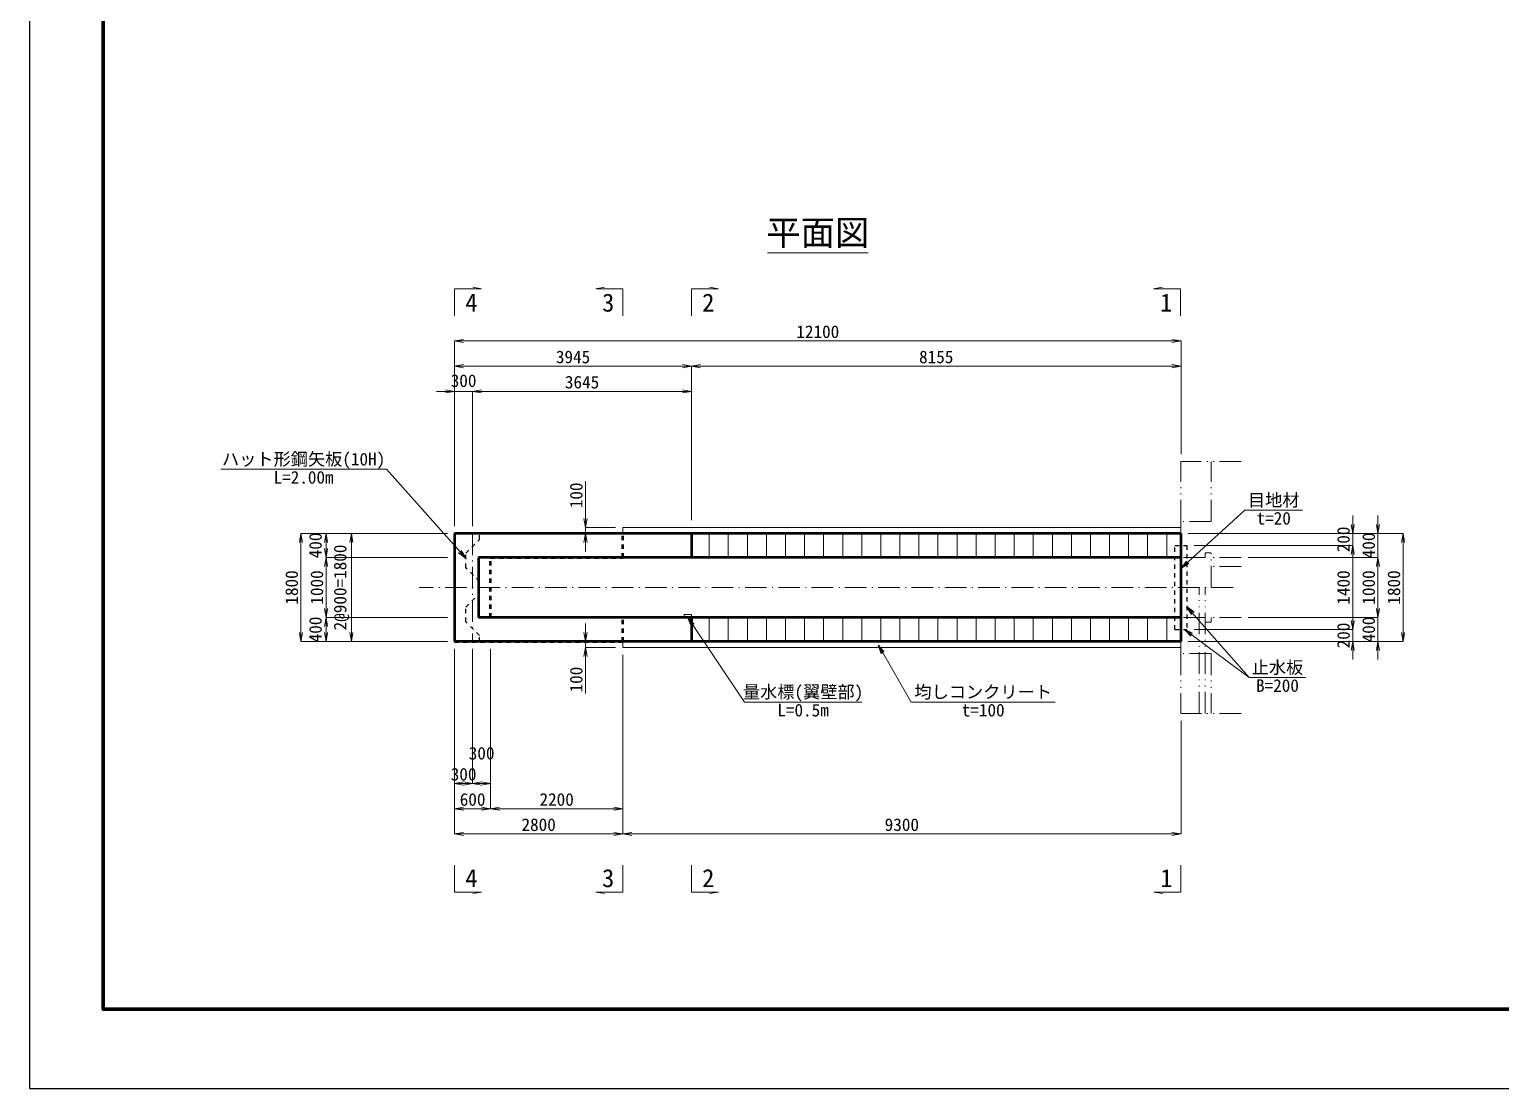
# Model space of a CAD drawing. Header units: millimetres. Extents: x 156724 to 219930, y -17820 to 17820.
# Drawn here: x 169470 to 193975, y -17820 to -182 of the extents above; entities that cross this region are included whole.
import ezdxf
from ezdxf.enums import TextEntityAlignment as Align

# ---------------------------------------------------------------- set-up
doc = ezdxf.new("R2010")
doc.units = ezdxf.units.MM
doc.header["$LTSCALE"] = 60
doc.header["$PDSIZE"] = 300
for name, pattern in [('SXF_一点短鎖線', [9.25, 6, -1.5, 0.25, -1.5]), ('SXF_二点短鎖線', [11, 6, -1.5, 0.25, -1.5, 0.25, -1.5]), ('SXF_跳び破線', [12, 6, -6]), ('一点短鎖線', [9.25, 6, -1.5, 0.25, -1.5])]:
    doc.linetypes.add(name, pattern=pattern)
doc.layers.get('Defpoints').update_dxf_attribs({"color": 151})
for name, color, linetype, lineweight in [('D-BMK', 2, 'SXF_一点短鎖線', 13), ('D-STR', 1, 'Continuous', 50), ('D-STR-DIM', 7, 'Continuous', 13), ('D-STR-HTXT', 7, 'Continuous', 13), ('D-STR-STR1', 2, 'Continuous', 13), ('D-STR-STR3', 4, 'Continuous', 25), ('D-STR-STR6', 7, 'Continuous', 13), ('D-STR-STR7', 3, 'Continuous', 13), ('D-STR-STRA', 1, 'Continuous', 25), ('D-STR-TXT', 7, 'Continuous', 13), ('D-TTL', 2, 'Continuous', 140), ('D-TTL-LINE', 7, 'Continuous', 13), ('D-TTL-TXT', 7, 'Continuous', 13)]:
    doc.layers.add(name, color=color, linetype=linetype, lineweight=lineweight)
doc.styles.add('MS ゴシック', font='MS Gothic.ttf')
doc.styles.add('ＭＳ ゴシック', font='MS Gothic.ttf')
doc.dimstyles.new('DIM-60', dxfattribs={"dimscale": 60, "dimtxt": 3.5, "dimasz": 2.5, "dimexe": 0, "dimexo": 2, "dimgap": 0.8, "dimtad": 1, "dimdec": 0, "dimzin": 0, "dimdsep": 46, "dimtxsty": 'MS ゴシック', "dimblk": 'OPEN', "dimcen": 0.1, "dimclrd": 256, "dimclre": 256, "dimclrt": 256, "dimaunit": 1, "dimadec": 4, "dimazin": 0, "dimtfac": 1, "dimtdec": 0, "dimtmove": 0, "dimatfit": 3, "dimldrblk": 'OPEN', "dimfxl": 1, "dimtolj": 1, "dimtzin": 0, "dimlwd": -1, "dimlwe": -1, "dimarcsym": 0})
doc.dimstyles.new('DIM-60-F', dxfattribs={"dimscale": 60, "dimtxt": 3.5, "dimasz": 2.5, "dimexe": 0, "dimexo": 2, "dimgap": 0.8, "dimtad": 1, "dimdec": 0, "dimzin": 0, "dimdsep": 46, "dimtxsty": 'MS ゴシック', "dimblk": 'OPEN', "dimcen": 0.1, "dimaunit": 1, "dimadec": 4, "dimazin": 0, "dimtfac": 1, "dimtdec": 0, "dimtmove": 2, "dimatfit": 3, "dimldrblk": 'OPEN', "dimfxl": 1, "dimtolj": 1, "dimtzin": 0, "dimlwd": -1, "dimlwe": -1, "dimarcsym": 2})

# ---------------------------------------------------------------- blocks, each defined once
blk = doc.blocks.new('_Open')
at = {"color": 0, "linetype": 'ByBlock', "lineweight": -2}
for p, q in [((-1, 0.17), (0, 0)), ((-1, -0.17), (0, 0)), ((0, 0), (-1, 0))]:
    blk.add_line(p, q, dxfattribs=at)
blk = doc.blocks.new('*D27')
at = {"layer": 'D-STR-DIM', "color": 0, "transparency": 16777216}
for p, q in [((188772, -8575), (192352, -8575)), ((192352, -8725), (192352, -10225)), ((188772, -10375), (192352, -10375))]:
    blk.add_line(p, q, dxfattribs=at)
at = {"layer": 'Defpoints', "color": 0, "transparency": 16777216}
for p in [(188652, -8575), (188652, -10375), (192352, -10375)]:
    blk.add_point(p, dxfattribs=at)
at = {"layer": 'D-STR-DIM', "color": 0, "transparency": 16777216, "xscale": 150, "yscale": 150, "zscale": 150}
for p, rotation in [((192352, -8575), 90), ((192352, -10375), 270)]:
    blk.add_blockref('_Open', p, dxfattribs=dict(at, rotation=rotation))
at = {"layer": 'D-STR-DIM', "color": 0, "transparency": 16777216, "insert": (192199, -9475), "char_height": 210, "attachment_point": 5, "rotation": 90, "style": 'MS ゴシック'}
blk.add_mtext('\\A1;1800', dxfattribs=at)
blk = doc.blocks.new('*D28')
at = {"layer": 'D-STR-DIM', "color": 0, "transparency": 16777216}
for p, q in [((191932, -8425), (191932, -8275)), ((188772, -8575), (191932, -8575)), ((191932, -8575), (191932, -8975)), ((189772, -8975), (191932, -8975)), ((191932, -9125), (191932, -9275))]:
    blk.add_line(p, q, dxfattribs=at)
at = {"layer": 'Defpoints', "color": 0, "transparency": 16777216}
for p in [(188652, -8575), (189652, -8975), (191932, -8975)]:
    blk.add_point(p, dxfattribs=at)
at = {"layer": 'D-STR-DIM', "color": 0, "transparency": 16777216, "xscale": 150, "yscale": 150, "zscale": 150}
for p, rotation in [((191932, -8575), 270), ((191932, -8975), 90)]:
    blk.add_blockref('_Open', p, dxfattribs=dict(at, rotation=rotation))
at = {"layer": 'D-STR-DIM', "color": 0, "transparency": 16777216, "insert": (191779, -8775), "char_height": 210, "attachment_point": 5, "rotation": 90, "style": 'MS ゴシック'}
blk.add_mtext('\\A1;400', dxfattribs=at)
blk = doc.blocks.new('*D29')
at = {"layer": 'D-STR-DIM', "color": 0, "transparency": 16777216}
for p, q in [((189772, -8975), (191932, -8975)), ((191932, -9125), (191932, -9825)), ((189772, -9975), (191932, -9975))]:
    blk.add_line(p, q, dxfattribs=at)
at = {"layer": 'Defpoints', "color": 0, "transparency": 16777216}
for p in [(189652, -8975), (189652, -9975), (191932, -9975)]:
    blk.add_point(p, dxfattribs=at)
at = {"layer": 'D-STR-DIM', "color": 0, "transparency": 16777216, "xscale": 150, "yscale": 150, "zscale": 150}
for p, rotation in [((191932, -8975), 90), ((191932, -9975), 270)]:
    blk.add_blockref('_Open', p, dxfattribs=dict(at, rotation=rotation))
at = {"layer": 'D-STR-DIM', "color": 0, "transparency": 16777216, "insert": (191779, -9475), "char_height": 210, "attachment_point": 5, "rotation": 90, "style": 'MS ゴシック'}
blk.add_mtext('\\A1;1000', dxfattribs=at)
blk = doc.blocks.new('*D30')
at = {"layer": 'D-STR-DIM', "color": 0, "transparency": 16777216}
for p, q in [((191932, -9825), (191932, -9675)), ((189772, -9975), (191932, -9975)), ((191932, -9975), (191932, -10375)), ((188772, -10375), (191932, -10375)), ((191932, -10525), (191932, -10675))]:
    blk.add_line(p, q, dxfattribs=at)
at = {"layer": 'Defpoints', "color": 0, "transparency": 16777216}
for p in [(189652, -9975), (188652, -10375), (191932, -10375)]:
    blk.add_point(p, dxfattribs=at)
at = {"layer": 'D-STR-DIM', "color": 0, "transparency": 16777216, "xscale": 150, "yscale": 150, "zscale": 150}
for p, rotation in [((191932, -9975), 270), ((191932, -10375), 90)]:
    blk.add_blockref('_Open', p, dxfattribs=dict(at, rotation=rotation))
at = {"layer": 'D-STR-DIM', "color": 0, "transparency": 16777216, "insert": (191779, -10175), "char_height": 210, "attachment_point": 5, "rotation": 90, "style": 'MS ゴシック'}
blk.add_mtext('\\A1;400', dxfattribs=at)
blk = doc.blocks.new('*D31')
at = {"layer": 'D-STR-DIM', "transparency": 16777216}
for p, q in [((191512, -8425), (191512, -8275)), ((188772, -8575), (191512, -8575)), ((191512, -8575), (191512, -8775)), ((188872, -8775), (191512, -8775)), ((191512, -8925), (191512, -9075))]:
    blk.add_line(p, q, dxfattribs=at)
at = {"layer": 'Defpoints', "color": 0, "transparency": 16777216}
for p in [(188652, -8575), (188752, -8775), (191512, -8775)]:
    blk.add_point(p, dxfattribs=at)
at = {"layer": 'D-STR-DIM', "transparency": 16777216, "xscale": 150, "yscale": 150, "zscale": 150}
for p, rotation in [((191512, -8575), 270), ((191512, -8775), 90)]:
    blk.add_blockref('_Open', p, dxfattribs=dict(at, rotation=rotation))
at = {"layer": 'D-STR-DIM', "transparency": 16777216, "insert": (191359, -8675), "char_height": 210, "attachment_point": 5, "rotation": 90, "style": 'MS ゴシック'}
blk.add_mtext('\\A1;200', dxfattribs=at)
blk = doc.blocks.new('*D32')
at = {"layer": 'D-STR-DIM', "transparency": 16777216}
for p, q in [((191512, -10025), (191512, -9875)), ((188872, -10175), (191512, -10175)), ((191512, -10375), (191512, -10175)), ((188772, -10375), (191512, -10375)), ((191512, -10525), (191512, -10675))]:
    blk.add_line(p, q, dxfattribs=at)
at = {"layer": 'Defpoints', "color": 0, "transparency": 16777216}
for p in [(188752, -10175), (191512, -10175), (188652, -10375)]:
    blk.add_point(p, dxfattribs=at)
at = {"layer": 'D-STR-DIM', "transparency": 16777216, "xscale": 150, "yscale": 150, "zscale": 150}
for p, rotation in [((191512, -10175), 270), ((191512, -10375), 90)]:
    blk.add_blockref('_Open', p, dxfattribs=dict(at, rotation=rotation))
at = {"layer": 'D-STR-DIM', "transparency": 16777216, "insert": (191359, -10275), "char_height": 210, "attachment_point": 5, "rotation": 90, "style": 'MS ゴシック'}
blk.add_mtext('\\A1;200', dxfattribs=at)
blk = doc.blocks.new('*D33')
at = {"layer": 'D-STR-DIM', "color": 0, "transparency": 16777216}
for p, q in [((188872, -8775), (191512, -8775)), ((191512, -8925), (191512, -10025)), ((188872, -10175), (191512, -10175))]:
    blk.add_line(p, q, dxfattribs=at)
at = {"layer": 'Defpoints', "color": 0, "transparency": 16777216}
for p in [(188752, -8775), (188752, -10175), (191512, -10175)]:
    blk.add_point(p, dxfattribs=at)
at = {"layer": 'D-STR-DIM', "color": 0, "transparency": 16777216, "xscale": 150, "yscale": 150, "zscale": 150}
for p, rotation in [((191512, -8775), 90), ((191512, -10175), 270)]:
    blk.add_blockref('_Open', p, dxfattribs=dict(at, rotation=rotation))
at = {"layer": 'D-STR-DIM', "color": 0, "transparency": 16777216, "insert": (191359, -9475), "char_height": 210, "attachment_point": 5, "rotation": 90, "style": 'MS ゴシック'}
blk.add_mtext('\\A1;1400', dxfattribs=at)
blk = doc.blocks.new('*D34')
at = {"layer": 'D-STR-DIM', "transparency": 16777216}
for p, q in [((178732, -10225), (178732, -10075)), ((179232, -10375), (178732, -10375)), ((178732, -10375), (178732, -10475)), ((179232, -10475), (178732, -10475)), ((178732, -10625), (178732, -11243))]:
    blk.add_line(p, q, dxfattribs=at)
at = {"layer": 'Defpoints', "color": 0, "transparency": 16777216}
for p in [(178732, -10475), (179352, -10375), (179352, -10475)]:
    blk.add_point(p, dxfattribs=at)
at = {"layer": 'D-STR-DIM', "transparency": 16777216, "xscale": 150, "yscale": 150, "zscale": 150}
for p, rotation in [((178732, -10375), 270), ((178732, -10475), 90)]:
    blk.add_blockref('_Open', p, dxfattribs=dict(at, rotation=rotation))
at = {"layer": 'D-STR-DIM', "transparency": 16777216, "insert": (178579, -11009), "char_height": 210, "attachment_point": 5, "rotation": 90, "style": 'MS ゴシック'}
blk.add_mtext('\\A1;100', dxfattribs=at)
blk = doc.blocks.new('*D35')
at = {"layer": 'D-STR-DIM', "transparency": 16777216}
for p, q in [((178732, -8325), (178732, -7707)), ((179232, -8475), (178732, -8475)), ((178732, -8575), (178732, -8475)), ((179232, -8575), (178732, -8575)), ((178732, -8725), (178732, -8875))]:
    blk.add_line(p, q, dxfattribs=at)
at = {"layer": 'Defpoints', "color": 0, "transparency": 16777216}
for p in [(178732, -8475), (179352, -8475), (179352, -8575)]:
    blk.add_point(p, dxfattribs=at)
at = {"layer": 'D-STR-DIM', "transparency": 16777216, "xscale": 150, "yscale": 150, "zscale": 150}
for p, rotation in [((178732, -8475), 270), ((178732, -8575), 90)]:
    blk.add_blockref('_Open', p, dxfattribs=dict(at, rotation=rotation))
at = {"layer": 'D-STR-DIM', "transparency": 16777216, "insert": (178579, -7941), "char_height": 210, "attachment_point": 5, "rotation": 90, "style": 'MS ゴシック'}
blk.add_mtext('\\A1;100', dxfattribs=at)
blk = doc.blocks.new('*D38')
at = {"layer": 'D-STR-DIM', "color": 0, "transparency": 16777216}
for p, q in [((176432, -8575), (173992, -8575)), ((173992, -10225), (173992, -8725)), ((176432, -10375), (173992, -10375))]:
    blk.add_line(p, q, dxfattribs=at)
at = {"layer": 'Defpoints', "color": 0, "transparency": 16777216}
for p in [(173992, -8575), (176552, -8575), (176552, -10375)]:
    blk.add_point(p, dxfattribs=at)
at = {"layer": 'D-STR-DIM', "color": 0, "transparency": 16777216, "xscale": 150, "yscale": 150, "zscale": 150}
for p, rotation in [((173992, -8575), 90), ((173992, -10375), 270)]:
    blk.add_blockref('_Open', p, dxfattribs=dict(at, rotation=rotation))
at = {"layer": 'D-STR-DIM', "color": 0, "transparency": 16777216, "insert": (173839, -9475), "char_height": 210, "attachment_point": 5, "rotation": 90, "style": 'MS ゴシック'}
blk.add_mtext('\\A1;1800', dxfattribs=at)
blk = doc.blocks.new('*D39')
at = {"layer": 'D-STR-DIM', "color": 0, "transparency": 16777216}
for p, q in [((176432, -8975), (174412, -8975)), ((174412, -9825), (174412, -9125)), ((176432, -9975), (174412, -9975))]:
    blk.add_line(p, q, dxfattribs=at)
at = {"layer": 'Defpoints', "color": 0, "transparency": 16777216}
for p in [(174412, -8975), (176552, -8975), (176552, -9975)]:
    blk.add_point(p, dxfattribs=at)
at = {"layer": 'D-STR-DIM', "color": 0, "transparency": 16777216, "xscale": 150, "yscale": 150, "zscale": 150}
for p, rotation in [((174412, -8975), 90), ((174412, -9975), 270)]:
    blk.add_blockref('_Open', p, dxfattribs=dict(at, rotation=rotation))
at = {"layer": 'D-STR-DIM', "color": 0, "transparency": 16777216, "insert": (174259, -9475), "char_height": 210, "attachment_point": 5, "rotation": 90, "style": 'MS ゴシック'}
blk.add_mtext('\\A1;1000', dxfattribs=at)
blk = doc.blocks.new('*D40')
at = {"layer": 'D-STR-DIM', "color": 0, "transparency": 16777216}
for p, q in [((176432, -8575), (174412, -8575)), ((174412, -8825), (174412, -8725)), ((176432, -8975), (174412, -8975))]:
    blk.add_line(p, q, dxfattribs=at)
at = {"layer": 'Defpoints', "color": 0, "transparency": 16777216}
for p in [(174412, -8575), (176552, -8575), (176552, -8975)]:
    blk.add_point(p, dxfattribs=at)
at = {"layer": 'D-STR-DIM', "color": 0, "transparency": 16777216, "xscale": 150, "yscale": 150, "zscale": 150}
for p, rotation in [((174412, -8575), 90), ((174412, -8975), 270)]:
    blk.add_blockref('_Open', p, dxfattribs=dict(at, rotation=rotation))
at = {"layer": 'D-STR-DIM', "color": 0, "transparency": 16777216, "insert": (174235, -8775), "char_height": 210, "attachment_point": 5, "rotation": 90, "style": 'MS ゴシック'}
blk.add_mtext('\\A1;400', dxfattribs=at)
blk = doc.blocks.new('*D36')
at = {"layer": 'D-STR-DIM', "color": 0, "transparency": 16777216}
for p, q in [((176432, -9975), (174412, -9975)), ((174412, -10125), (174412, -10225)), ((176432, -10375), (174412, -10375))]:
    blk.add_line(p, q, dxfattribs=at)
at = {"layer": 'Defpoints', "color": 0, "transparency": 16777216}
for p in [(176552, -9975), (174412, -10375), (176552, -10375)]:
    blk.add_point(p, dxfattribs=at)
at = {"layer": 'D-STR-DIM', "color": 0, "transparency": 16777216, "xscale": 150, "yscale": 150, "zscale": 150}
for p, rotation in [((174412, -9975), 90), ((174412, -10375), 270)]:
    blk.add_blockref('_Open', p, dxfattribs=dict(at, rotation=rotation))
at = {"layer": 'D-STR-DIM', "color": 0, "transparency": 16777216, "insert": (174235, -10175), "char_height": 210, "attachment_point": 5, "rotation": 90, "style": 'MS ゴシック'}
blk.add_mtext('\\A1;400', dxfattribs=at)
blk = doc.blocks.new('*D37')
at = {"layer": 'D-STR-DIM', "color": 0, "transparency": 16777216}
for p, q in [((176432, -8575), (174832, -8575)), ((174832, -8725), (174832, -10225)), ((176432, -10375), (174832, -10375))]:
    blk.add_line(p, q, dxfattribs=at)
at = {"layer": 'Defpoints', "color": 0, "transparency": 16777216}
for p in [(176552, -8575), (174832, -10375), (176552, -10375)]:
    blk.add_point(p, dxfattribs=at)
at = {"layer": 'D-STR-DIM', "color": 0, "transparency": 16777216, "xscale": 150, "yscale": 150, "zscale": 150}
for p, rotation in [((174832, -8575), 90), ((174832, -10375), 270)]:
    blk.add_blockref('_Open', p, dxfattribs=dict(at, rotation=rotation))
at = {"layer": 'D-STR-DIM', "color": 0, "transparency": 16777216, "insert": (174668, -9475), "char_height": 210, "attachment_point": 5, "rotation": 90, "style": 'MS ゴシック'}
blk.add_mtext('\\A1;2@900=1800', dxfattribs=at)
blk = doc.blocks.new('*D41')
at = {"layer": 'D-STR-DIM', "color": 0, "transparency": 16777216}
for p, q in [((176552, -8455), (176552, -5370)), ((188502, -5370), (176702, -5370)), ((188652, -7255), (188652, -5370))]:
    blk.add_line(p, q, dxfattribs=at)
at = {"layer": 'Defpoints', "color": 0, "transparency": 16777216}
for p in [(176552, -5370), (188652, -7375), (176552, -8575)]:
    blk.add_point(p, dxfattribs=at)
at = {"layer": 'D-STR-DIM', "color": 0, "transparency": 16777216, "xscale": 150, "yscale": 150, "zscale": 150, "rotation": 180}
blk.add_blockref('_Open', (176552, -5370), dxfattribs=at)
at = {"layer": 'D-STR-DIM', "color": 0, "transparency": 16777216, "xscale": 150, "yscale": 150, "zscale": 150}
blk.add_blockref('_Open', (188652, -5370), dxfattribs=at)
at = {"layer": 'D-STR-DIM', "color": 0, "transparency": 16777216, "insert": (182602, -5217), "char_height": 210, "attachment_point": 5, "style": 'MS ゴシック'}
blk.add_mtext('\\A1;12100', dxfattribs=at)
blk = doc.blocks.new('*D42')
at = {"layer": 'D-STR-DIM', "color": 0, "transparency": 16777216}
for p, q in [((180497, -8355), (180497, -5790)), ((188502, -5790), (180647, -5790)), ((188652, -7255), (188652, -5790))]:
    blk.add_line(p, q, dxfattribs=at)
at = {"layer": 'Defpoints', "color": 0, "transparency": 16777216}
for p in [(180497, -5790), (188652, -7375), (180497, -8475)]:
    blk.add_point(p, dxfattribs=at)
at = {"layer": 'D-STR-DIM', "color": 0, "transparency": 16777216, "xscale": 150, "yscale": 150, "zscale": 150, "rotation": 180}
blk.add_blockref('_Open', (180497, -5790), dxfattribs=at)
at = {"layer": 'D-STR-DIM', "color": 0, "transparency": 16777216, "xscale": 150, "yscale": 150, "zscale": 150}
blk.add_blockref('_Open', (188652, -5790), dxfattribs=at)
at = {"layer": 'D-STR-DIM', "color": 0, "transparency": 16777216, "insert": (184575, -5637), "char_height": 210, "attachment_point": 5, "style": 'MS ゴシック'}
blk.add_mtext('\\A1;8155', dxfattribs=at)
blk = doc.blocks.new('*D43')
at = {"layer": 'D-STR-DIM', "color": 0, "transparency": 16777216}
for p, q in [((176552, -8455), (176552, -5790)), ((180347, -5790), (176702, -5790)), ((180497, -8355), (180497, -5790))]:
    blk.add_line(p, q, dxfattribs=at)
at = {"layer": 'Defpoints', "color": 0, "transparency": 16777216}
for p in [(176552, -5790), (176552, -8575), (180497, -8475)]:
    blk.add_point(p, dxfattribs=at)
at = {"layer": 'D-STR-DIM', "color": 0, "transparency": 16777216, "xscale": 150, "yscale": 150, "zscale": 150, "rotation": 180}
blk.add_blockref('_Open', (176552, -5790), dxfattribs=at)
at = {"layer": 'D-STR-DIM', "color": 0, "transparency": 16777216, "xscale": 150, "yscale": 150, "zscale": 150}
blk.add_blockref('_Open', (180497, -5790), dxfattribs=at)
at = {"layer": 'D-STR-DIM', "color": 0, "transparency": 16777216, "insert": (178525, -5637), "char_height": 210, "attachment_point": 5, "style": 'MS ゴシック'}
blk.add_mtext('\\A1;3945', dxfattribs=at)
blk = doc.blocks.new('*D44')
at = {"layer": 'D-STR-DIM', "color": 0, "transparency": 16777216}
for p, q in [((176402, -6210), (176252, -6210)), ((176552, -8455), (176552, -6210)), ((176852, -6210), (176552, -6210)), ((176852, -8455), (176852, -6210)), ((177002, -6210), (177152, -6210))]:
    blk.add_line(p, q, dxfattribs=at)
at = {"layer": 'Defpoints', "color": 0, "transparency": 16777216}
for p in [(176552, -6210), (176552, -8575), (176852, -8575)]:
    blk.add_point(p, dxfattribs=at)
at = {"layer": 'D-STR-DIM', "color": 0, "transparency": 16777216, "xscale": 150, "yscale": 150, "zscale": 150}
blk.add_blockref('_Open', (176552, -6210), dxfattribs=at)
at = {"layer": 'D-STR-DIM', "color": 0, "transparency": 16777216, "xscale": 150, "yscale": 150, "zscale": 150, "rotation": 180}
blk.add_blockref('_Open', (176852, -6210), dxfattribs=at)
at = {"layer": 'D-STR-DIM', "color": 0, "transparency": 16777216, "insert": (176702, -6033), "char_height": 210, "attachment_point": 5, "style": 'MS ゴシック'}
blk.add_mtext('\\A1;300', dxfattribs=at)
blk = doc.blocks.new('*D45')
at = {"layer": 'D-STR-DIM', "color": 0, "transparency": 16777216}
for p, q in [((176852, -8455), (176852, -6210)), ((177002, -6210), (180347, -6210)), ((180497, -8355), (180497, -6210))]:
    blk.add_line(p, q, dxfattribs=at)
at = {"layer": 'Defpoints', "color": 0, "transparency": 16777216}
for p in [(180497, -6210), (176852, -8575), (180497, -8475)]:
    blk.add_point(p, dxfattribs=at)
at = {"layer": 'D-STR-DIM', "color": 0, "transparency": 16777216, "xscale": 150, "yscale": 150, "zscale": 150, "rotation": 180}
blk.add_blockref('_Open', (176852, -6210), dxfattribs=at)
at = {"layer": 'D-STR-DIM', "color": 0, "transparency": 16777216, "xscale": 150, "yscale": 150, "zscale": 150}
blk.add_blockref('_Open', (180497, -6210), dxfattribs=at)
at = {"layer": 'D-STR-DIM', "color": 0, "transparency": 16777216, "insert": (178675, -6057), "char_height": 210, "attachment_point": 5, "style": 'MS ゴシック'}
blk.add_mtext('\\A1;3645', dxfattribs=at)
blk = doc.blocks.new('*D46')
at = {"layer": 'D-STR-DIM', "color": 0, "transparency": 16777216}
for p, q in [((176552, -10495), (176552, -13580)), ((179352, -10595), (179352, -13580)), ((179202, -13580), (176702, -13580))]:
    blk.add_line(p, q, dxfattribs=at)
at = {"layer": 'Defpoints', "color": 0, "transparency": 16777216}
for p in [(176552, -10375), (179352, -10475), (176552, -13580)]:
    blk.add_point(p, dxfattribs=at)
at = {"layer": 'D-STR-DIM', "color": 0, "transparency": 16777216, "xscale": 150, "yscale": 150, "zscale": 150, "rotation": 180}
blk.add_blockref('_Open', (176552, -13580), dxfattribs=at)
at = {"layer": 'D-STR-DIM', "color": 0, "transparency": 16777216, "xscale": 150, "yscale": 150, "zscale": 150}
blk.add_blockref('_Open', (179352, -13580), dxfattribs=at)
at = {"layer": 'D-STR-DIM', "color": 0, "transparency": 16777216, "insert": (177952, -13427), "char_height": 210, "attachment_point": 5, "style": 'MS ゴシック'}
blk.add_mtext('\\A1;2800', dxfattribs=at)
blk = doc.blocks.new('*D47')
at = {"layer": 'D-STR-DIM', "color": 0, "transparency": 16777216}
for p, q in [((176552, -10495), (176552, -13160)), ((177152, -10495), (177152, -13160)), ((176702, -13160), (177002, -13160))]:
    blk.add_line(p, q, dxfattribs=at)
at = {"layer": 'Defpoints', "color": 0, "transparency": 16777216}
for p in [(176552, -10375), (177152, -10375), (177152, -13160)]:
    blk.add_point(p, dxfattribs=at)
at = {"layer": 'D-STR-DIM', "color": 0, "transparency": 16777216, "xscale": 150, "yscale": 150, "zscale": 150, "rotation": 180}
blk.add_blockref('_Open', (176552, -13160), dxfattribs=at)
at = {"layer": 'D-STR-DIM', "color": 0, "transparency": 16777216, "xscale": 150, "yscale": 150, "zscale": 150}
blk.add_blockref('_Open', (177152, -13160), dxfattribs=at)
at = {"layer": 'D-STR-DIM', "color": 0, "transparency": 16777216, "insert": (176852, -13007), "char_height": 210, "attachment_point": 5, "style": 'MS ゴシック'}
blk.add_mtext('\\A1;600', dxfattribs=at)
blk = doc.blocks.new('*D48')
at = {"layer": 'D-STR-DIM', "color": 0, "transparency": 16777216}
for p, q in [((179352, -10595), (179352, -13580)), ((188652, -11695), (188652, -13580)), ((179502, -13580), (188502, -13580))]:
    blk.add_line(p, q, dxfattribs=at)
at = {"layer": 'Defpoints', "color": 0, "transparency": 16777216}
for p in [(179352, -10475), (188652, -11575), (188652, -13580)]:
    blk.add_point(p, dxfattribs=at)
at = {"layer": 'D-STR-DIM', "color": 0, "transparency": 16777216, "xscale": 150, "yscale": 150, "zscale": 150, "rotation": 180}
blk.add_blockref('_Open', (179352, -13580), dxfattribs=at)
at = {"layer": 'D-STR-DIM', "color": 0, "transparency": 16777216, "xscale": 150, "yscale": 150, "zscale": 150}
blk.add_blockref('_Open', (188652, -13580), dxfattribs=at)
at = {"layer": 'D-STR-DIM', "color": 0, "transparency": 16777216, "insert": (184002, -13427), "char_height": 210, "attachment_point": 5, "style": 'MS ゴシック'}
blk.add_mtext('\\A1;9300', dxfattribs=at)
blk = doc.blocks.new('*D49')
at = {"layer": 'D-STR-DIM', "color": 0, "transparency": 16777216}
for p, q in [((176552, -10495), (176552, -12740)), ((176852, -10495), (176852, -12740)), ((176552, -12740), (176852, -12740)), ((176702, -12740), (176552, -12740)), ((176702, -12740), (176852, -12740))]:
    blk.add_line(p, q, dxfattribs=at)
at = {"layer": 'Defpoints', "color": 0, "transparency": 16777216}
for p in [(176552, -10375), (176852, -10375), (176852, -12740)]:
    blk.add_point(p, dxfattribs=at)
at = {"layer": 'D-STR-DIM', "color": 0, "transparency": 16777216, "xscale": 150, "yscale": 150, "zscale": 150, "rotation": 180}
blk.add_blockref('_Open', (176552, -12740), dxfattribs=at)
at = {"layer": 'D-STR-DIM', "color": 0, "transparency": 16777216, "xscale": 150, "yscale": 150, "zscale": 150}
blk.add_blockref('_Open', (176852, -12740), dxfattribs=at)
at = {"layer": 'D-STR-DIM', "color": 0, "transparency": 16777216, "insert": (176702, -12587), "char_height": 210, "attachment_point": 5, "style": 'MS ゴシック'}
blk.add_mtext('\\A1;300', dxfattribs=at)
blk = doc.blocks.new('*D50')
at = {"layer": 'D-STR-DIM', "color": 0, "transparency": 16777216}
for p, q in [((176852, -10495), (176852, -12740)), ((177152, -10495), (177152, -12740)), ((176852, -12740), (177152, -12740)), ((177002, -12740), (176852, -12740)), ((177002, -12740), (177152, -12740))]:
    blk.add_line(p, q, dxfattribs=at)
at = {"layer": 'Defpoints', "color": 0, "transparency": 16777216}
for p in [(176852, -10375), (177152, -10375), (177152, -12740)]:
    blk.add_point(p, dxfattribs=at)
at = {"layer": 'D-STR-DIM', "color": 0, "transparency": 16777216, "xscale": 150, "yscale": 150, "zscale": 150, "rotation": 180}
blk.add_blockref('_Open', (176852, -12740), dxfattribs=at)
at = {"layer": 'D-STR-DIM', "color": 0, "transparency": 16777216, "xscale": 150, "yscale": 150, "zscale": 150}
blk.add_blockref('_Open', (177152, -12740), dxfattribs=at)
at = {"layer": 'D-STR-DIM', "color": 0, "transparency": 16777216, "insert": (177002, -12412), "char_height": 210, "attachment_point": 5, "style": 'MS ゴシック'}
blk.add_mtext('\\A1;300\\P ', dxfattribs=at)
blk = doc.blocks.new('*D51')
at = {"layer": 'D-STR-DIM', "color": 0, "transparency": 16777216}
for p, q in [((177152, -10495), (177152, -13160)), ((179352, -10595), (179352, -13160)), ((179202, -13160), (177302, -13160))]:
    blk.add_line(p, q, dxfattribs=at)
at = {"layer": 'Defpoints', "color": 0, "transparency": 16777216}
for p in [(177152, -10375), (179352, -10475), (177152, -13160)]:
    blk.add_point(p, dxfattribs=at)
at = {"layer": 'D-STR-DIM', "color": 0, "transparency": 16777216, "xscale": 150, "yscale": 150, "zscale": 150, "rotation": 180}
blk.add_blockref('_Open', (177152, -13160), dxfattribs=at)
at = {"layer": 'D-STR-DIM', "color": 0, "transparency": 16777216, "xscale": 150, "yscale": 150, "zscale": 150}
blk.add_blockref('_Open', (179352, -13160), dxfattribs=at)
at = {"layer": 'D-STR-DIM', "color": 0, "transparency": 16777216, "insert": (178252, -13007), "char_height": 210, "attachment_point": 5, "style": 'MS ゴシック'}
blk.add_mtext('\\A1;2200', dxfattribs=at)

msp = doc.modelspace()

# ---------------------------------------------------------------- hatches: boundary and pattern name
at = {"layer": 'D-STR-STR1'}
h = msp.add_hatch(dxfattribs=at)
h.set_pattern_fill('LINE', color=256, scale=100, angle=90)
h.set_pattern_definition([(90, (-105591.18, 147724.78), (-317.5, 2e-14), [])])
h.paths.add_polyline_path([(180497.4, -8575), (188651.9, -8575), (188651.9, -8975), (180497.4, -8975)])
h.paths.add_polyline_path([(180497.4, -9975), (188651.9, -9975), (188651.9, -10375), (180497.4, -10375)])

# ---------------------------------------------------------------- linework, layer by layer
at = {"layer": 'D-BMK', "linetype": '一点短鎖線'}
for p, q in [((176851.9, -8575), (176851.9, -10375)), ((189519.7, -9475), (175959.7, -9475))]:
    msp.add_line(p, q, dxfattribs=at)
at = {"layer": 'D-STR'}
for p, q in [((188651.9, -8575), (176551.9, -8575)), ((176551.9, -8575), (176551.9, -10375)), ((180497.4, -8575), (180497.4, -8975)), ((188651.9, -8575), (188651.9, -10375)), ((188651.9, -8975), (176951.9, -8975)), ((176951.9, -8975), (176951.9, -9975)), ((188651.9, -9975), (176951.9, -9975)), ((180497.4, -9975), (180497.4, -10375)), ((188651.9, -10375), (176551.9, -10375))]:
    msp.add_line(p, q, dxfattribs=at)
at = {"layer": 'D-STR', "linetype": 'SXF_跳び破線', "ltscale": 0.2}
msp.add_lwpolyline([(179351.9, -8975), (179351.9, -8575), (176551.9, -8575), (176551.9, -10375), (179351.9, -10375), (179351.9, -9975), (177151.9, -9975), (177151.9, -8975), (179351.9, -8975)], dxfattribs=at)
at = {"layer": 'D-STR-HTXT'}
for p, q in [((172656.2, -7505.4), (175416.2, -7505.4)), ((190676.8, -8186.9), (189716.8, -8186.9)), ((190729.1, -10973.2), (189788.8, -10973.2)), ((181378.3, -11382.6), (183334.3, -11382.6)), ((186556.9, -11382.6), (184156.9, -11382.6))]:
    msp.add_line(p, q, dxfattribs=at)
at = {"layer": 'D-STR-HTXT', "linetype": 'Continuous'}
for points in [[(176551.9, -4950.4), (176551.9, -4500.4), (177001.9, -4500.4), (176854.2, -4474.4)], [(179351.9, -4950.4), (179351.9, -4500.4), (178901.9, -4500.4), (179049.6, -4474.4)], [(180497.4, -4950.4), (180497.4, -4500.4), (180947.4, -4500.4), (180799.7, -4474.4)], [(188645.4, -4950.4), (188645.4, -4500.4), (188195.4, -4500.4), (188343.1, -4474.4)], [(176551.9, -14096.8), (176551.9, -14546.8), (177001.9, -14546.8), (176854.2, -14572.8)], [(179351.9, -14096.8), (179351.9, -14546.8), (178901.9, -14546.8), (179049.6, -14572.8)], [(180497.4, -14096.8), (180497.4, -14546.8), (180947.4, -14546.8), (180799.7, -14572.8)], [(188651.9, -14096.8), (188651.9, -14546.8), (188201.9, -14546.8), (188349.6, -14572.8)]]:
    msp.add_lwpolyline(points, dxfattribs=at)
at = {"layer": 'D-STR-STR1'}
msp.add_lwpolyline([(180377.4, -9975), (180497.4, -9975), (180497.4, -9925), (180377.4, -9925)], close=True, dxfattribs=at)
at = {"layer": 'D-STR-STR3', "linetype": 'SXF_跳び破線', "ltscale": 0.2}
for points in [[(176966.9, -9475), (176966.9, -9375), (176736.9, -9145), (176736.9, -8905), (176966.9, -8675), (176966.9, -8575)], [(176966.9, -10375), (176966.9, -10275), (176736.9, -10045), (176736.9, -9805), (176966.9, -9575), (176966.9, -9475)]]:
    msp.add_lwpolyline(points, dxfattribs=at)
at = {"layer": 'D-STR-STR6', "linetype": 'SXF_二点短鎖線'}
for p, q in [((189651.9, -7375), (188651.9, -7375)), ((188651.9, -8375), (188651.9, -7375)), ((189151.9, -8375), (189151.9, -7375)), ((188651.9, -8375), (188651.9, -10575)), ((189151.9, -8375), (188651.9, -8375)), ((189051.9, -8975), (188651.9, -8975)), ((189151.9, -8900), (189051.9, -8900)), ((189051.9, -8900), (189051.9, -8975)), ((189151.9, -9475), (189151.9, -8900)), ((189651.9, -8975), (189151.9, -8975)), ((189651.9, -9125), (189151.9, -9125)), ((188951.9, -11575), (188951.9, -9475)), ((189051.9, -11575), (189051.9, -9475)), ((189051.9, -9975), (188651.9, -9975)), ((189051.9, -9975), (189051.9, -10050)), ((189651.9, -9975), (189151.9, -9975)), ((189151.9, -10050), (189151.9, -9975)), ((189151.9, -10050), (189051.9, -10050)), ((189151.9, -10575), (188651.9, -10575)), ((188651.9, -10575), (188651.9, -11575)), ((189151.9, -10575), (189151.9, -11575)), ((189651.9, -11575), (188651.9, -11575))]:
    msp.add_line(p, q, dxfattribs=at)
at = {"layer": 'D-STR-STR7'}
for p, q in [((188651.9, -8475), (179351.9, -8475)), ((179351.9, -8575), (179351.9, -8475)), ((188651.9, -8575), (188651.9, -8475)), ((179351.9, -10475), (179351.9, -10375)), ((188651.9, -10475), (179351.9, -10475)), ((188651.9, -10475), (188651.9, -10375))]:
    msp.add_line(p, q, dxfattribs=at)
at = {"layer": 'D-STR-STRA', "linetype": 'SXF_跳び破線', "ltscale": 0.2}
for p, q in [((188551.9, -10175), (188551.9, -8775)), ((188551.9, -8775), (188751.9, -8775)), ((188751.9, -8775), (188751.9, -10175)), ((188551.9, -10175), (188751.9, -10175))]:
    msp.add_line(p, q, dxfattribs=at)
at = {"layer": 'D-TTL'}
msp.add_lwpolyline([(170699.5, 16500), (170699.5, -16500), (218699.5, -16500), (218699.5, 16500)], close=True, dxfattribs=at)
at = {"layer": 'D-TTL-LINE'}
msp.add_line((181761.9, -3902.6), (183441.9, -3902.6), dxfattribs=at)
at = {"layer": 'Defpoints', "color": 1}
msp.add_lwpolyline([(169469.5, 17820), (169469.5, -17820), (219929.5, -17820), (219929.5, 17820)], close=True, dxfattribs=at)

# ---------------------------------------------------------------- texts
at = {"layer": 'D-STR-HTXT', "linetype": 'Continuous', "style": 'ＭＳ ゴシック'}
for s, p in [('4', (176831.9, -4880.8)), ('3', (179110, -4880.8)), ('2', (180777.3, -4880.8)), ('1', (188403.5, -4880.8)), ('4', (176831.9, -14465.1)), ('3', (179110, -14465.1)), ('2', (180777.3, -14465.1)), ('1', (188410, -14465.1))]:
    msp.add_text(s, height=300, dxfattribs=at).set_placement(p, align=Align.CENTER)
at = {"layer": 'D-STR-TXT'}
for s, style, p in [('ハット形鋼矢板(10H)', 'MS ゴシック', (174036.2, -7505.4)), ('目地材', 'MS ゴシック', (190196.8, -8186.9)), ('止水板', 'MS ゴシック', (190258.9, -10973.2)), ('量水標(翼壁部)', 'ＭＳ ゴシック', (182356.3, -11382.6)), ('均しコンクリート', 'MS ゴシック', (185356.9, -11382.6))]:
    msp.add_text(s, height=210, dxfattribs=dict(at, style=style)).set_placement(p, align=Align.BOTTOM_CENTER)
for s, style, p in [('L=2.00m', 'MS ゴシック', (174036.2, -7535.4)), ('t=20', 'MS ゴシック', (190196.8, -8216.9)), ('B=200', 'MS ゴシック', (190258.9, -11003.2)), ('L=0.5m', 'ＭＳ ゴシック', (182356.3, -11412.6)), ('t=100', 'MS ゴシック', (185356.9, -11412.6))]:
    msp.add_text(s, height=210, dxfattribs=dict(at, style=style)).set_placement(p, align=Align.TOP_CENTER)
at = {"layer": 'D-TTL-TXT', "style": 'MS ゴシック'}
msp.add_text('平面図', height=420, dxfattribs=at).set_placement((182601.9, -3902.6), align=Align.BOTTOM_CENTER)

# ---------------------------------------------------------------- dimensions: what is measured, and where the dimension line sits
at = {"layer": 'D-STR-DIM'}
for base, p1, p2, picture, middle in [((176551.9, -5370.4), (188651.9, -7375), (176551.9, -8575), '*D41', (182601.9, -5217.4)), ((176551.9, -6210.4), (176851.9, -8575), (176551.9, -8575), '*D44', (176701.9, -6033.4)), ((176551.9, -13579.5), (179351.9, -10475), (176551.9, -10375), '*D46', (177951.9, -13426.5)), ((177151.9, -13159.5), (176551.9, -10375), (177151.9, -10375), '*D47', (176851.9, -13006.5))]:
    dim = msp.add_linear_dim(base=base, p1=p1, p2=p2, dimstyle='DIM-60-F', dxfattribs=at)
    dim.commit()
    dim.dimension.update_dxf_attribs({"geometry": picture, "text_midpoint": middle})
for base, p1, p2, override, picture, middle in [((176551.9086, -5790.4499), (180497.3856, -8474.9757), (176551.9086, -8574.9757), {"dimrnd": 0}, '*D43', (178524.6471, -5637.4499)), ((180497.3856, -5790.4499), (188651.9086, -7374.9757), (180497.3856, -8474.9757), {"dimrnd": 0}, '*D42', (184574.6471, -5637.4499)), ((180497.3856, -6210.4499), (176851.9086, -8574.9757), (180497.3856, -8474.9757), {"dimrnd": 0}, '*D45', (178674.6471, -6057.4499)), ((176851.9, -12739.5), (176551.9, -10375), (176851.9, -10375), {"dimtix": 1}, '*D49', (176701.9, -12586.5)), ((177151.9, -13159.5), (179351.9, -10475), (177151.9, -10375), {"dimtix": 1}, '*D51', (178251.9, -13006.5)), ((188651.9, -13579.5), (179351.9, -10475), (188651.9, -11575), {"dimtix": 1}, '*D48', (184001.9, -13426.5))]:
    dim = msp.add_linear_dim(base=base, p1=p1, p2=p2, dimstyle='DIM-60-F', override=override, dxfattribs=at)
    dim.commit()
    dim.dimension.update_dxf_attribs({"geometry": picture, "text_midpoint": middle})
for base, p1, p2, angle, dimstyle, picture, middle in [((178732, -8475), (179351.9, -8575), (179351.9, -8475), 90, 'DIM-60', '*D35', (178579, -7941)), ((173991.7, -8575), (176551.9, -10375), (176551.9, -8575), 90, 'DIM-60-F', '*D38', (173838.7, -9475)), ((174411.7, -8575), (176551.9, -8975), (176551.9, -8575), 90, 'DIM-60-F', '*D40', (174234.7, -8775)), ((192352.1, -10375), (188651.9, -8575), (188651.9, -10375), 90, 'DIM-60-F', '*D27', (192199.1, -9475)), ((191512.1, -10175), (188751.9, -8775), (188751.9, -10175), 90, 'DIM-60-F', '*D33', (191359.1, -9475)), ((174411.7, -8975), (176551.9, -9975), (176551.9, -8975), 90, 'DIM-60-F', '*D39', (174258.7, -9475)), ((191932.1, -9975), (189651.9, -8975), (189651.9, -9975), 90, 'DIM-60-F', '*D29', (191779.1, -9475)), ((174411.7, -10375), (176551.9, -9975), (176551.9, -10375), 90, 'DIM-60-F', '*D36', (174234.7, -10175)), ((178732, -10475), (179351.9, -10375), (179351.9, -10475), 270, 'DIM-60', '*D34', (178579, -11009))]:
    dim = msp.add_linear_dim(base=base, p1=p1, p2=p2, angle=angle, dimstyle=dimstyle, dxfattribs=at)
    dim.commit()
    dim.dimension.update_dxf_attribs({"geometry": picture, "text_midpoint": middle})
for base, p1, p2, picture, middle in [((191932.1, -8975), (188651.9, -8575), (189651.9, -8975), '*D28', (191779.1, -8775)), ((191932.1, -10375), (189651.9, -9975), (188651.9, -10375), '*D30', (191779.1, -10175))]:
    dim = msp.add_linear_dim(base=base, p1=p1, p2=p2, angle=90, dimstyle='DIM-60-F', override={"dimtix": 1}, dxfattribs=at)
    dim.commit()
    dim.dimension.update_dxf_attribs({"geometry": picture, "text_midpoint": middle})
for base, p1, p2, angle, picture, middle in [((191512.1, -8775), (188651.9, -8575), (188751.9, -8775), 90, '*D31', (191512.1, -8675)), ((191512.1, -10175), (188651.9, -10375), (188751.9, -10175), 270, '*D32', (191512.1, -10275))]:
    dim = msp.add_linear_dim(base=base, p1=p1, p2=p2, angle=angle, dimstyle='DIM-60', dxfattribs=at)
    dim.commit()
    dim.dimension.update_dxf_attribs({"geometry": picture, "text_midpoint": middle, "dimtype": 160})
dim = msp.add_linear_dim(base=(174831.7, -10375), p1=(176551.9, -8575), p2=(176551.9, -10375), angle=90, text='2@900=<>', dimstyle='DIM-60-F', dxfattribs=at)
dim.commit()
dim.dimension.update_dxf_attribs({"geometry": '*D37', "text_midpoint": (174667.5, -9475)})
dim = msp.add_linear_dim(base=(177151.9, -12739.5), p1=(176851.9, -10375), p2=(177151.9, -10375), text='<>\\P ', dimstyle='DIM-60-F', override={"dimtix": 1}, dxfattribs=at)
dim.commit()
dim.dimension.update_dxf_attribs({"geometry": '*D50', "text_midpoint": (177001.9, -12411.5)})

# ---------------------------------------------------------------- leaders
at = {"layer": 'D-STR-HTXT'}
for points, override in [([(176736.9, -8989.5), (175416.2, -7505.4)], {"dimgap": 0.8, "dimtad": 0}), ([(188651.9, -9158.4), (189716.8, -8186.9)], {"dimtad": 0}), ([(188751.9, -9798.1), (189788.8, -10973.2)], {"dimtad": 0}), ([(180437.4, -9975), (181378.3, -11382.6)], {"dimtad": 0}), ([(188710.2, -10175), (189788.8, -10973.2)], {"dimtad": 0}), ([(183610.7, -10436.4), (184156.9, -11382.6)], {"dimtad": 0})]:
    msp.add_leader(points, dimstyle='DIM-60-F', override=override, dxfattribs=at)

doc.saveas('drawing.dxf')
